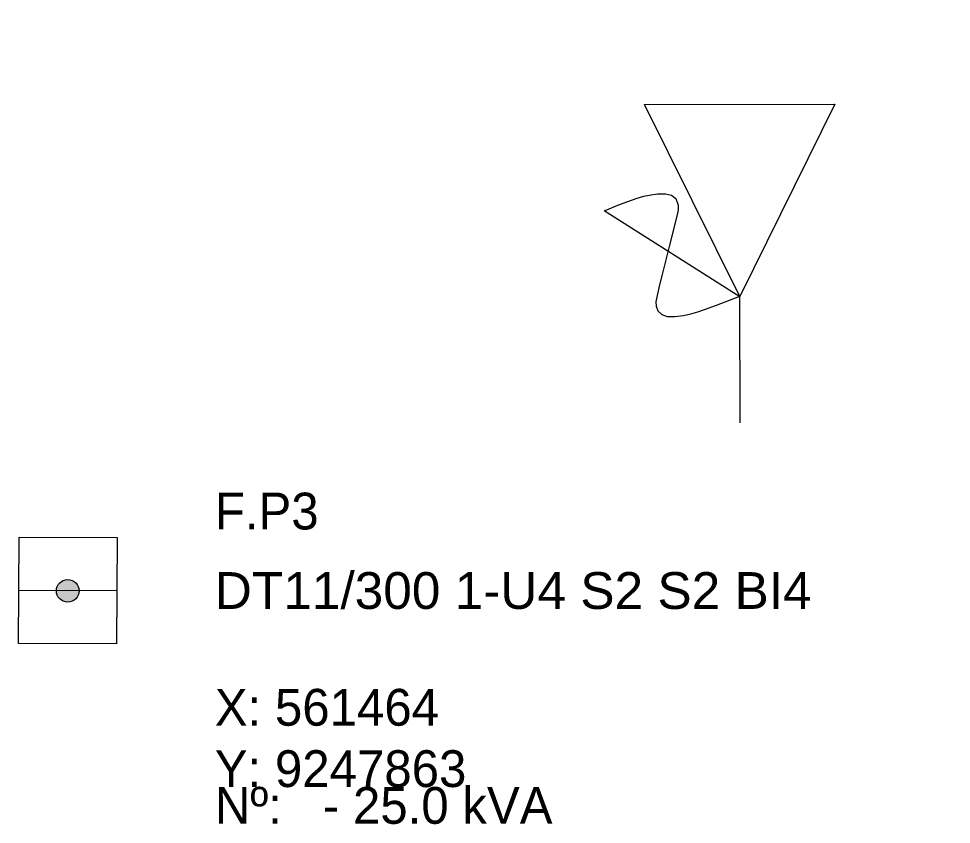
# Model space of a CAD drawing. Header units: metres. Extents: x 561108 to 561731, y 9247591 to 9247958.
# Drawn here: x 561692.86 to 561730.9, y 9247924.83 to 9247957.67 of the extents above; entities that cross this region are included whole.
import ezdxf

# ---------------------------------------------------------------- set-up
doc = ezdxf.new("R2010")
doc.units = ezdxf.units.M
for name, color, linetype in [('PONTO FOTO', 4, 'CONTINUOUS'), ('TEXTOS EXISTENTES', 7, 'CONTINUOUS'), ('TRAFO', 7, 'CONTINUOUS')]:
    doc.layers.add(name, color=color, linetype=linetype)
doc.styles.add('ARIAL', font='arial.ttf')

# ---------------------------------------------------------------- blocks, each defined once
blk = doc.blocks.new('Clipboard5160')
h = blk.add_hatch(color=7)
edge = h.paths.add_edge_path()
edge.add_arc((2.000116, 2.165666), 0.461257, 0, 360)
at = {"color": 7, "lineweight": 0}
blk.add_lwpolyline([(4.012179, 4.331378), (3.99352, 0), (0, 0.018859), (0.020355, 4.347143)], close=True, dxfattribs=at)
blk.add_lwpolyline([(4.004396, 2.166537), (0.007783, 2.183699)], dxfattribs=at)
blk.add_circle((2.000116, 2.165666), 0.461257, dxfattribs=at)
blk = doc.blocks.new('PosteDtExistente')
at = {"color": 1}
blk.add_blockref('Clipboard5160', (-2.000116, -2.165666), dxfattribs=at)
blk = doc.blocks.new('Clipboard11824')
at = {"color": 7, "lineweight": 0}
blk.add_lwpolyline([(3.139722, 4.367389), (4.011084, 13.066889), (10.590389, 8.949972)], close=True, dxfattribs=at)
for points in [[(0.324556, 10.272889), (3.139722, 4.367389)], [(0.352778, 10.251722), (0.973667, 10.149416), (1.337028, 10.078861), (1.725084, 9.983611), (2.00025, 9.906), (2.215445, 9.831916), (2.525889, 9.697861), (2.804584, 9.525), (2.973917, 9.348611), (3.051528, 9.140472), (2.991556, 8.861778), (2.88925, 8.703028), (2.744611, 8.547805), (1.785056, 7.62), (0.938389, 6.805083), (0.627945, 6.50875), (0.306917, 6.198305), (0.134056, 6.00075), (0.045861, 5.852583), (0, 5.644444), (0.0635, 5.42925), (0.204611, 5.256389), (0.462139, 5.083528), (0.79375, 4.931833), (1.072445, 4.833055), (1.36525, 4.751916), (1.647472, 4.681361), (2.148417, 4.579055), (3.146778, 4.374444)], [(0.419806, 0), (3.139722, 4.367389)]]:
    blk.add_lwpolyline(points, dxfattribs=at)
blk = doc.blocks.new('TransformadorComChaveExistente')
at = {"color": 1, "rotation": 32.099453}
blk.add_blockref('Clipboard11824', (-0.330143, -5.373746), dxfattribs=at)

msp = doc.modelspace()

# ---------------------------------------------------------------- block references
msp.add_blockref('PosteDtExistente', (561694.862, 9247934.349))
at = {"layer": 'TRAFO'}
msp.add_blockref('TransformadorComChaveExistente', (561722.262, 9247946.349), dxfattribs=at)

# ---------------------------------------------------------------- texts
at = {"insert": (561700.862, 9247930.349), "char_height": 1.5, "attachment_point": 1}
msp.add_mtext('X: 561464\\PY: 9247863', dxfattribs=at)
at = {"layer": 'PONTO FOTO', "color": 5, "insert": (561700.862, 9247938.349), "char_height": 1.5, "attachment_point": 1}
msp.add_mtext('F.P3', dxfattribs=at)
at = {"layer": 'TEXTOS EXISTENTES', "insert": (561700.862, 9247934.349), "char_height": 1.5, "attachment_point": 4, "style": 'Arial'}
msp.add_mtext('DT11/300 1-U4 S2 S2 BI4', dxfattribs=at)
at = {"layer": 'TRAFO', "insert": (561700.862, 9247926.349), "char_height": 1.5, "attachment_point": 1}
msp.add_mtext('Nº:   - 25.0 kVA', dxfattribs=at)

doc.saveas('drawing.dxf')
